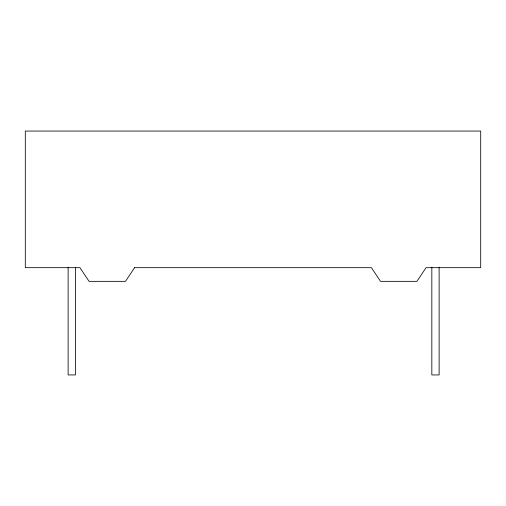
<?xml version="1.0" encoding="UTF-8"?>
<svg xmlns="http://www.w3.org/2000/svg" width="506" height="506" viewBox="0 0 506 506"><rect width="100%" height="100%" fill="white"/><g stroke="black" fill="none" stroke-linecap="round" stroke-linejoin="round"><path stroke-width="0.76" d="M439.119 267.212L439.119 374.94L431.833 374.94L431.833 267.212M75.419 267.212L75.419 374.94L68.133 374.94L68.133 267.212M134.596 267.68L125.488 281.342L89.056 281.342L79.948 267.68L25.3 267.68L25.3 131.06L480.7 131.06L480.7 267.68L426.052 267.68L416.944 281.342L380.512 281.342L371.404 267.68L134.596 267.68"/></g></svg>
